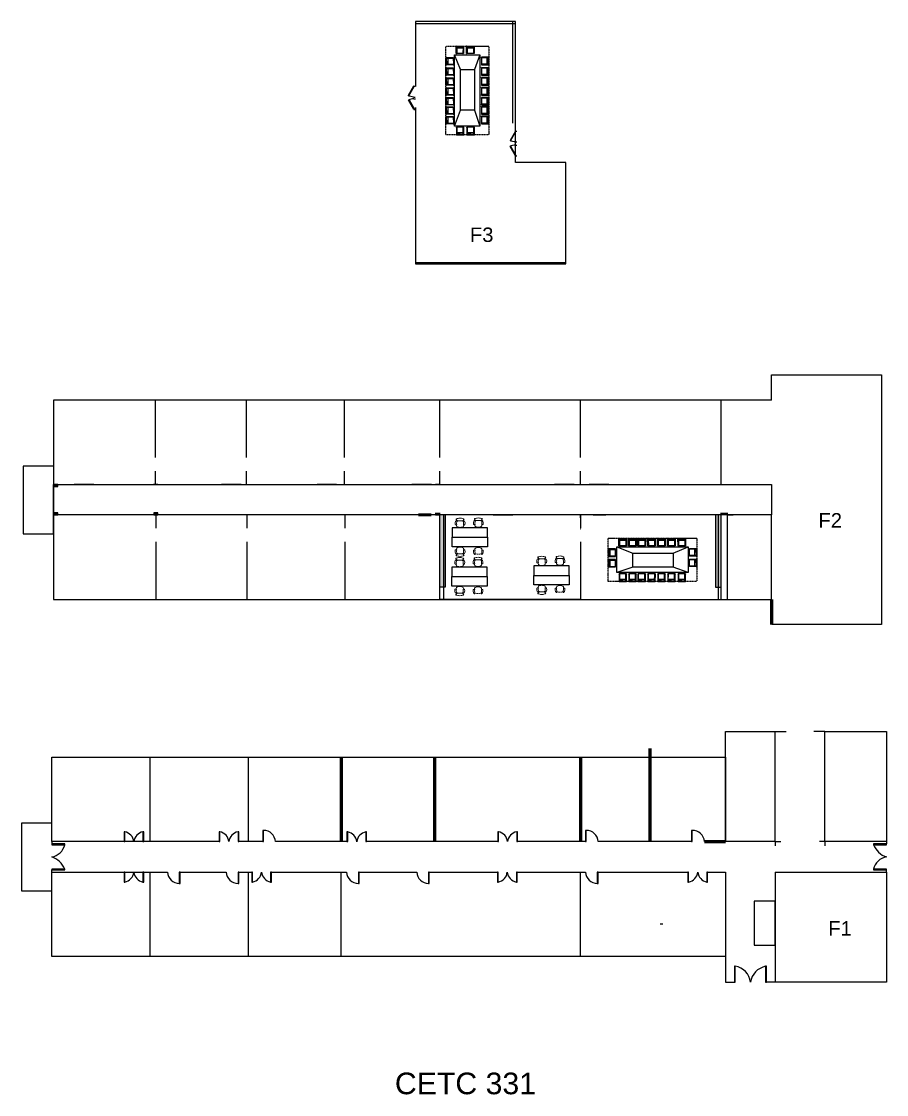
# Model space of a CAD drawing. Header units: millimetres. Extents: x -256770 to -120364, y -28508 to 286799.
# Drawn here: x -211407 to -151457, y 212401 to 286799 of the extents above; entities that cross this region are included whole.
import ezdxf

# ---------------------------------------------------------------- set-up
doc = ezdxf.new("R2010")
doc.units = ezdxf.units.MM
doc.linetypes.add('DASHED', pattern=[0.75, 0.5, -0.25])
for name, color, linetype in [('07家具', 146, 'Continuous'), ('STAIR', 36, 'Continuous'), ('二楼房间橱子', 254, 'Continuous'), ('二楼房间窗户', 140, 'Continuous'), ('墙体', 7, 'Continuous'), ('房间', 134, 'Continuous'), ('旁边的大房子', 255, 'Continuous'), ('柱子标记', 39, 'Continuous'), ('楼梯轮廓', 160, 'Continuous'), ('窗', 140, 'Continuous'), ('走廊轮廓', 40, 'Continuous'), ('门', 22, 'Continuous')]:
    doc.layers.add(name, color=color, linetype=linetype)
doc.layers.add('墙', color=7, linetype='Continuous', plot=False)
doc.layers.add('电梯', color=7, linetype='Continuous', plot=False)
doc.styles.get("Standard").update_dxf_attribs({"font": 'arial.ttf'})

# ---------------------------------------------------------------- blocks, each defined once
blk = doc.blocks.new('A$C6D470B65')
at = {"color": 143}
for p, q in [((-168, 277), (-166, 283)), ((-168, -284), (-168, 277)), ((-166, 283), (-159, 286)), ((-159, 286), (402, 286)), ((402, 286), (409, 283)), ((409, 283), (412, 277)), ((412, 277), (412, -284)), ((-166, -291), (-168, -284)), ((-159, -294), (-166, -291)), ((395, -294), (-159, -294)), ((409, -291), (395, -294)), ((412, -284), (409, -291))]:
    blk.add_line(p, q, dxfattribs=at)
at = {"layer": '07家具', "color": 143}
for p, q in [((-168, -284), (-168, 277)), ((-159, 286), (402, 286)), ((352, 236), (-158, 236)), ((252, -244), (252, 236)), ((352, -4), (352, 256)), ((412, 277), (412, -284)), ((402, -294), (-159, -294)), ((352, -244), (-158, -244)), ((352, -4), (352, -264))]:
    blk.add_line(p, q, dxfattribs=at)
for centre, radius, start, end in [((-159, 277), 9.5, 90, 180), ((-158, 246), 10, 180, 270), ((382, 256), 30, 90, 180), ((402, 277), 9.5, 0, 90), ((-158, -254), 10, 90, 180), ((-159, -284), 9.5, 180, 270), ((382, -264), 30, 180, 270), ((402, -284), 9.5, 270, 0)]:
    blk.add_arc(centre, radius, start, end, dxfattribs=at)
blk = doc.blocks.new('*U422')
for p, q in [((0, 0), (0, -100)), ((750, 0), (750, -100))]:
    blk.add_line(p, q)
blk.add_lwpolyline([(0, 0), (650, 375), (671, 337), (22, -38)], close=True)
blk.add_arc((0, 0), 750, 0, 30)

msp = doc.modelspace()

# ---------------------------------------------------------------- hatches: boundary and pattern name
at = {"layer": '二楼房间橱子'}
for points in [[(-182026, 252584), (-182426, 252584), (-182426, 247594), (-182026, 247594)], [(-162906, 252584), (-163306, 252584), (-163306, 247585), (-162906, 247585)]]:
    msp.add_hatch(color=256, dxfattribs=at).paths.add_polyline_path(points)
at = {"layer": '柱子标记'}
for points in [[(-209186, 254704), (-209186, 254554), (-208896, 254554), (-208896, 254704)], [(-209186, 252734), (-209186, 252584), (-208896, 252584), (-208896, 252734)], [(-202245, 252734), (-202245, 252584), (-201956, 252584), (-201955, 252734)], [(-182705, 252584), (-182416, 252584), (-182415, 252734), (-182705, 252734)], [(-162496, 252734), (-162496, 252584), (-162906, 252584), (-162906, 252734)]]:
    msp.add_hatch(color=256, dxfattribs=at).paths.add_polyline_path(points)
h = msp.add_hatch(color=256, dxfattribs=at)
h.paths.add_polyline_path([(-209186, 254554), (-208896, 254554), (-208896, 254704), (-209186, 254704)])
h.paths.add_polyline_path([(-209186, 254554), (-208896, 254554), (-208896, 254704), (-209186, 254704)])
h = msp.add_hatch(color=256, dxfattribs=at)
h.paths.add_polyline_path([(-202245, 252584), (-201956, 252584), (-201955, 252734), (-202245, 252734)])
h.paths.add_polyline_path([(-202245, 252584), (-201956, 252584), (-201955, 252734), (-202245, 252734)])
h = msp.add_hatch(color=256, dxfattribs=at)
h.paths.add_polyline_path([(-202245, 252584), (-201956, 252584), (-201955, 252734), (-202245, 252734)])
h.paths.add_polyline_path([(-202245, 252584), (-201956, 252584), (-201955, 252734), (-202245, 252734)])

# ---------------------------------------------------------------- linework, layer by layer
for p, q in [((-159436, 260554), (-209186, 260554)), ((-209186, 260554), (-209186, 246734)), ((-159436, 246734), (-159436, 252584)), ((-209186, 246734), (-159436, 246734)), ((-159436, 246734), (-159436, 246734)), ((-162608, 229933), (-162608, 237563)), ((-162608, 237563), (-159168, 237563)), ((-159168, 229933), (-159168, 237563)), ((-155728, 229933), (-155728, 237563)), ((-155728, 237563), (-151458, 237563)), ((-151458, 237563), (-151458, 229933)), ((-209308, 235783), (-162608, 235783)), ((-209308, 229933), (-209308, 235783)), ((-209308, 229933), (-209308, 235783)), ((-202488, 229933), (-202488, 235783)), ((-195668, 229933), (-195668, 235783)), ((-162608, 235783), (-162608, 229933)), ((-197708, 229933), (-209308, 229933)), ((-195668, 229933), (-196348, 229933)), ((-194678, 229933), (-195668, 229933)), ((-188848, 229933), (-193808, 229933)), ((-178398, 229933), (-187488, 229933)), ((-172313, 229933), (-177043, 229933)), ((-164984, 229933), (-171444, 229933)), ((-159168, 229933), (-162608, 229933)), ((-151458, 229933), (-155728, 229933)), ((-209310, 227816), (-201288, 227816)), ((-209310, 221966), (-209310, 227816)), ((-202490, 221966), (-202490, 227816)), ((-200418, 227816), (-197218, 227816)), ((-196348, 227816), (-195670, 227816)), ((-195670, 227816), (-195448, 227816)), ((-195670, 221966), (-195670, 227816)), ((-194088, 227816), (-189241, 227816)), ((-189241, 227816), (-188878, 227816)), ((-189241, 221966), (-189241, 227816)), ((-188008, 227816), (-184018, 227816)), ((-183148, 227816), (-182030, 227816)), ((-182030, 227816), (-178418, 227816)), ((-177058, 227816), (-172320, 227816)), ((-172662, 221966), (-172662, 227816)), ((-171450, 227816), (-165220, 227816)), ((-163860, 227816), (-162610, 227816)), ((-162610, 227816), (-162610, 221966)), ((-162610, 227816), (-162610, 220186)), ((-159170, 227816), (-151460, 227816)), ((-159170, 227816), (-159170, 220186)), ((-151460, 227816), (-151460, 220186)), ((-162610, 221966), (-209310, 221966)), ((-151460, 220186), (-159170, 220186))]:
    msp.add_line(p, q)
at = {"layer": '07家具', "color": 4}
for p, q in [((-180983, 283459), (-181402, 284496)), ((-179632, 284493), (-180003, 283457)), ((-181402, 279546), (-180983, 280649)), ((-180003, 280650), (-179632, 279543)), ((-170151, 250365), (-169047, 249946)), ((-166237, 249946), (-165201, 250365)), ((-169046, 248966), (-170153, 248595)), ((-165203, 248595), (-166239, 248966))]:
    msp.add_line(p, q, dxfattribs=at)
at = {"layer": '07家具', "color": 143, "linetype": 'DASHED'}
for points in [[(-182001, 278944), (-182001, 285097), (-179009, 285096), (-179009, 278943)], [(-170752, 250964), (-164599, 250964), (-164601, 247972), (-170754, 247972)]]:
    msp.add_lwpolyline(points, close=True, dxfattribs=at)
at = {"layer": '07家具', "color": 143}
for points in [[(-181402, 279546), (-181402, 284496), (-179632, 284491), (-179632, 279541)], [(-180983, 280649), (-180983, 283459), (-180003, 283457), (-180003, 280647)], [(-170151, 250365), (-165201, 250365), (-165206, 248595), (-170156, 248595)], [(-169047, 249946), (-166237, 249946), (-166239, 248966), (-169049, 248966)]]:
    msp.add_lwpolyline(points, close=True, dxfattribs=at)
at = {"layer": '07家具', "color": 143, "linetype": 'ByBlock', "lineweight": 15}
for points, elevation in [([(-181007, 252362), (-181095, 252351), (-181146, 252344), (-181213, 252327), (-181250, 252313), (-181273, 252297), (-181283, 252280), (-181272, 252266), (-181221, 252199), (-181210, 252189), (-181195, 252187), (-181186, 252185), (-181031, 252185), (-181008, 252185)], 188), ([(-181007, 252362), (-180919, 252351), (-180868, 252343), (-180801, 252325), (-180765, 252311), (-180742, 252295), (-180732, 252278), (-180742, 252265), (-180795, 252198), (-180805, 252187), (-180820, 252185), (-180830, 252184), (-180984, 252185), (-181008, 252185)], 188), ([(-180021, 252185), (-180016, 252205), (-180014, 252211), (-179996, 252244), (-179980, 252249)], -222), ([(-179743, 252380), (-179831, 252369), (-179882, 252362), (-179949, 252345), (-179986, 252331), (-180009, 252315), (-180018, 252298), (-180008, 252284), (-179956, 252217), (-179946, 252207), (-179931, 252205), (-179921, 252204), (-179767, 252203), (-179743, 252203)], 188), ([(-180004, 252185), (-180003, 252201), (-179985, 252224), (-179972, 252225), (-179960, 252222)], -225), ([(-179743, 252380), (-179655, 252369), (-179604, 252361), (-179537, 252343), (-179500, 252329), (-179477, 252313), (-179468, 252296), (-179478, 252283), (-179530, 252216), (-179541, 252205), (-179556, 252204), (-179565, 252202), (-179720, 252203), (-179743, 252203)], 188), ([(-179483, 252184), (-179484, 252200), (-179501, 252222), (-179515, 252224), (-179526, 252221)], -225), ([(-181348, 252031), (-181321, 252149), (-181319, 252156), (-181315, 252163), (-181309, 252167), (-181306, 252168), (-181301, 252167), (-181264, 252167), (-181258, 252167), (-181250, 252163), (-181246, 252156), (-181245, 252149), (-181237, 252092), (-181253, 252031), (-181249, 251970), (-181239, 251925), (-181241, 251918), (-181245, 251912), (-181254, 251907), (-181258, 251906), (-181324, 251907), (-181329, 251907), (-181331, 251908), (-181337, 251912), (-181341, 251919), (-181343, 251926), (-181348, 252031)], -129), ([(-181260, 251906), (-181255, 251860), (-181248, 251823), (-181236, 251791), (-181205, 251763), (-181145, 251740), (-181068, 251728), (-181009, 251725)], -299), ([(-181246, 252153), (-181236, 252156), (-181215, 252152), (-181195, 252151), (-181176, 252156), (-181103, 252178), (-181031, 252185)], -360), ([(-180757, 251905), (-180762, 251858), (-180769, 251822), (-180782, 251790), (-180814, 251761), (-180874, 251739), (-180950, 251727), (-181009, 251725)], -299), ([(-180770, 252152), (-180780, 252155), (-180801, 252151), (-180820, 252150), (-180839, 252155), (-180913, 252177), (-180984, 252185)], -360), ([(-180847, 252184), (-180846, 252157)], -176), ([(-180820, 252185), (-180824, 252151)], -410), ([(-180747, 252166), (-180748, 252182), (-180766, 252204), (-180779, 252206), (-180790, 252203)], -225), ([(-180668, 252029), (-180695, 252147), (-180697, 252154), (-180700, 252161), (-180707, 252165), (-180709, 252165), (-180714, 252165), (-180752, 252166), (-180757, 252166), (-180765, 252161), (-180769, 252155), (-180771, 252147), (-180779, 252091), (-180763, 252029), (-180768, 251969), (-180778, 251924), (-180776, 251917), (-180772, 251910), (-180764, 251905), (-180759, 251905), (-180693, 251904), (-180689, 251905), (-180686, 251906), (-180680, 251910), (-180676, 251916), (-180674, 251924), (-180668, 252029)], -129), ([(-180084, 252049), (-180056, 252167), (-180055, 252174), (-180051, 252181), (-180044, 252185), (-180042, 252186), (-180037, 252186), (-180000, 252185), (-179994, 252185), (-179986, 252181), (-179982, 252174), (-179980, 252167), (-179973, 252110), (-179989, 252049), (-179984, 251988), (-179975, 251943), (-179976, 251936), (-179980, 251930), (-179989, 251925), (-179994, 251924), (-180060, 251925), (-180064, 251925), (-180067, 251926), (-180073, 251930), (-180077, 251937), (-180079, 251944), (-180084, 252049)], -129), ([(-179996, 251924), (-179991, 251878), (-179984, 251841), (-179971, 251809), (-179940, 251781), (-179881, 251758), (-179804, 251746), (-179745, 251743)], -299), ([(-179981, 252171), (-179972, 252174), (-179950, 252170), (-179931, 252169), (-179912, 252174), (-179838, 252196), (-179767, 252203)], -360), ([(-179931, 252205), (-179928, 252170)], -410), ([(-179904, 252203), (-179905, 252176)], -176), ([(-179493, 251923), (-179498, 251876), (-179505, 251840), (-179518, 251808), (-179549, 251779), (-179609, 251757), (-179686, 251745), (-179745, 251743)], -299), ([(-179505, 252170), (-179515, 252173), (-179537, 252169), (-179556, 252168), (-179575, 252173), (-179648, 252195), (-179720, 252203)], -360), ([(-179583, 252202), (-179582, 252175)], -176), ([(-179556, 252204), (-179559, 252169)], -410), ([(-179404, 252047), (-179431, 252165), (-179432, 252172), (-179436, 252179), (-179442, 252183), (-179445, 252184), (-179450, 252184), (-179487, 252184), (-179493, 252184), (-179501, 252179), (-179505, 252173), (-179506, 252165), (-179515, 252109), (-179499, 252047), (-179504, 251987), (-179514, 251942), (-179512, 251935), (-179508, 251928), (-179499, 251924), (-179494, 251923), (-179429, 251922), (-179424, 251923), (-179422, 251924), (-179415, 251928), (-179411, 251934), (-179410, 251942), (-179404, 252047)], -129), ([(-181348, 250037), (-181321, 249919), (-181319, 249911), (-181315, 249905), (-181309, 249901), (-181306, 249900), (-181301, 249900), (-181264, 249900), (-181258, 249900), (-181250, 249905), (-181246, 249912), (-181245, 249919), (-181237, 249975), (-181253, 250037), (-181249, 250098), (-181239, 250142), (-181241, 250149), (-181245, 250156), (-181254, 250161), (-181258, 250161), (-181324, 250161), (-181329, 250160), (-181331, 250160), (-181337, 250156), (-181341, 250149), (-181343, 250142), (-181348, 250037)], -129), ([(-181260, 250161), (-181255, 250208), (-181248, 250244), (-181236, 250276), (-181205, 250305), (-181145, 250328), (-181068, 250340), (-181009, 250343)], -299), ([(-180757, 250163), (-180762, 250209), (-180769, 250246), (-180782, 250278), (-180814, 250307), (-180874, 250329), (-180950, 250340), (-181009, 250343)], -299), ([(-180668, 250039), (-180695, 249921), (-180697, 249913), (-180700, 249907), (-180707, 249903), (-180709, 249902), (-180714, 249902), (-180752, 249902), (-180757, 249902), (-180765, 249907), (-180769, 249913), (-180771, 249920), (-180779, 249977), (-180763, 250039), (-180768, 250099), (-180778, 250144), (-180776, 250151), (-180772, 250157), (-180764, 250162), (-180759, 250163), (-180693, 250163), (-180689, 250163), (-180686, 250162), (-180680, 250158), (-180676, 250151), (-180674, 250144), (-180668, 250039)], -129), ([(-180084, 250019), (-180056, 249900), (-180055, 249893), (-180051, 249887), (-180044, 249883), (-180042, 249882), (-180037, 249882), (-180000, 249882), (-179994, 249882), (-179986, 249887), (-179982, 249894), (-179980, 249901), (-179973, 249957), (-179989, 250019), (-179984, 250080), (-179975, 250124), (-179976, 250131), (-179980, 250138), (-179989, 250143), (-179994, 250143), (-180060, 250143), (-180064, 250142), (-180067, 250141), (-180073, 250137), (-180077, 250131), (-180079, 250124), (-180084, 250019)], -129), ([(-179996, 250143), (-179991, 250190), (-179984, 250226), (-179971, 250258), (-179940, 250287), (-179881, 250310), (-179804, 250322), (-179745, 250325)], -299), ([(-179493, 250145), (-179498, 250191), (-179505, 250228), (-179518, 250260), (-179549, 250289), (-179609, 250311), (-179686, 250322), (-179745, 250325)], -299), ([(-179404, 250021), (-179431, 249903), (-179432, 249895), (-179436, 249889), (-179442, 249885), (-179445, 249884), (-179450, 249884), (-179487, 249884), (-179493, 249884), (-179501, 249889), (-179505, 249895), (-179506, 249902), (-179515, 249959), (-179499, 250021), (-179504, 250081), (-179514, 250126), (-179512, 250133), (-179508, 250139), (-179499, 250144), (-179494, 250145), (-179429, 250145), (-179424, 250144), (-179422, 250144), (-179415, 250140), (-179411, 250133), (-179410, 250126), (-179404, 250021)], -129), ([(-181371, 249305), (-181343, 249423), (-181341, 249430), (-181337, 249436), (-181331, 249440), (-181329, 249441), (-181324, 249441), (-181286, 249441), (-181281, 249441), (-181273, 249436), (-181269, 249430), (-181267, 249423), (-181259, 249366), (-181276, 249305), (-181271, 249244), (-181262, 249199), (-181263, 249192), (-181267, 249186), (-181276, 249181), (-181281, 249180), (-181346, 249180), (-181351, 249181), (-181353, 249182), (-181360, 249186), (-181364, 249192), (-181365, 249199), (-181371, 249305)], -129), ([(-181029, 249636), (-181117, 249625), (-181168, 249618), (-181235, 249600), (-181272, 249586), (-181295, 249570), (-181305, 249554), (-181295, 249540), (-181243, 249473), (-181233, 249462), (-181218, 249460), (-181208, 249459), (-181054, 249459), (-181030, 249459)], 188), ([(-181007, 249706), (-181095, 249717), (-181146, 249724), (-181213, 249741), (-181250, 249755), (-181273, 249771), (-181283, 249788), (-181272, 249801), (-181221, 249869), (-181210, 249879), (-181195, 249881), (-181186, 249882), (-181031, 249883), (-181008, 249883)], 188), ([(-181268, 249427), (-181258, 249430), (-181237, 249426), (-181218, 249425), (-181199, 249430), (-181125, 249452), (-181054, 249459)], -360), ([(-181246, 249915), (-181236, 249912), (-181215, 249916), (-181195, 249917), (-181176, 249912), (-181103, 249890), (-181031, 249883)], -360), ([(-181029, 249636), (-180942, 249624), (-180891, 249617), (-180824, 249599), (-180787, 249585), (-180764, 249569), (-180754, 249552), (-180765, 249538), (-180817, 249471), (-180827, 249461), (-180842, 249459), (-180852, 249458), (-181006, 249458), (-181030, 249459)], 188), ([(-181007, 249706), (-180919, 249717), (-180868, 249725), (-180801, 249742), (-180765, 249757), (-180742, 249773), (-180732, 249790), (-180742, 249803), (-180795, 249870), (-180805, 249880), (-180820, 249882), (-180830, 249883), (-180984, 249883), (-181008, 249883)], 188), ([(-180792, 249425), (-180802, 249428), (-180823, 249424), (-180843, 249424), (-180862, 249428), (-180935, 249451), (-181006, 249458)], -360), ([(-180770, 249916), (-180780, 249913), (-180801, 249917), (-180820, 249918), (-180839, 249913), (-180913, 249890), (-180984, 249883)], -360), ([(-180870, 249458), (-180869, 249431)], -176), ([(-180847, 249883), (-180846, 249911)], -176), ([(-180842, 249459), (-180846, 249424)], -410), ([(-180820, 249882), (-180824, 249917)], -410), ([(-180769, 249439), (-180771, 249455), (-180788, 249478), (-180802, 249479), (-180813, 249477)], -225), ([(-180691, 249303), (-180717, 249421), (-180719, 249428), (-180723, 249434), (-180729, 249438), (-180732, 249439), (-180736, 249439), (-180774, 249439), (-180780, 249439), (-180788, 249435), (-180792, 249428), (-180793, 249421), (-180801, 249364), (-180786, 249303), (-180791, 249242), (-180800, 249198), (-180799, 249190), (-180795, 249184), (-180786, 249179), (-180781, 249178), (-180716, 249178), (-180711, 249179), (-180709, 249180), (-180702, 249184), (-180698, 249190), (-180697, 249197), (-180691, 249303)], -129), ([(-180747, 249902), (-180748, 249886), (-180766, 249864), (-180779, 249862), (-180790, 249865)], -225), ([(-180106, 249323), (-180079, 249441), (-180077, 249448), (-180073, 249454), (-180067, 249458), (-180064, 249459), (-180059, 249459), (-180022, 249459), (-180016, 249459), (-180008, 249454), (-180004, 249448), (-180003, 249441), (-179995, 249384), (-180011, 249323), (-180007, 249262), (-179997, 249217), (-179999, 249210), (-180003, 249204), (-180012, 249199), (-180016, 249198), (-180082, 249198), (-180087, 249199), (-180089, 249200), (-180095, 249204), (-180099, 249210), (-180101, 249218), (-180106, 249323)], -129), ([(-180043, 249459), (-180039, 249478), (-180036, 249485), (-180019, 249518), (-180003, 249522)], -222), ([(-179765, 249654), (-179853, 249643), (-179904, 249636), (-179971, 249619), (-180008, 249604), (-180031, 249588), (-180041, 249572), (-180030, 249558), (-179979, 249491), (-179968, 249480), (-179953, 249478), (-179944, 249477), (-179789, 249477), (-179766, 249477)], 188), ([(-180026, 249459), (-180025, 249475), (-180007, 249497), (-179994, 249499), (-179983, 249496)], -225), ([(-180021, 249882), (-180016, 249863), (-180014, 249857), (-179996, 249823), (-179980, 249819)], -222), ([(-180004, 249882), (-180003, 249866), (-179985, 249844), (-179972, 249843), (-179960, 249845)], -225), ([(-180004, 249445), (-179994, 249448), (-179973, 249444), (-179953, 249443), (-179934, 249448), (-179861, 249470), (-179789, 249477)], -360), ([(-179981, 249897), (-179972, 249894), (-179950, 249898), (-179931, 249899), (-179912, 249894), (-179838, 249872), (-179767, 249865)], -360), ([(-179953, 249478), (-179950, 249444)], -410), ([(-179931, 249863), (-179928, 249898)], -410), ([(-179926, 249477), (-179927, 249450)], -176), ([(-179904, 249864), (-179905, 249892)], -176), ([(-179765, 249654), (-179677, 249642), (-179626, 249635), (-179559, 249617), (-179523, 249603), (-179500, 249587), (-179490, 249570), (-179500, 249556), (-179553, 249489), (-179563, 249479), (-179578, 249477), (-179588, 249476), (-179742, 249476), (-179766, 249477)], 188), ([(-179528, 249443), (-179538, 249446), (-179559, 249442), (-179578, 249442), (-179597, 249446), (-179671, 249469), (-179742, 249476)], -360), ([(-179505, 249898), (-179515, 249895), (-179537, 249899), (-179556, 249900), (-179575, 249895), (-179648, 249872), (-179720, 249865)], -360), ([(-179605, 249476), (-179604, 249449)], -176), ([(-179583, 249865), (-179582, 249893)], -176), ([(-179578, 249477), (-179582, 249442)], -410), ([(-179556, 249864), (-179559, 249899)], -410), ([(-179505, 249457), (-179506, 249473), (-179524, 249496), (-179537, 249497), (-179548, 249495)], -225), ([(-179426, 249321), (-179453, 249439), (-179455, 249446), (-179458, 249452), (-179465, 249456), (-179467, 249457), (-179472, 249457), (-179510, 249457), (-179515, 249457), (-179523, 249453), (-179527, 249446), (-179529, 249439), (-179537, 249382), (-179521, 249321), (-179526, 249260), (-179536, 249216), (-179534, 249208), (-179530, 249202), (-179522, 249197), (-179517, 249196), (-179451, 249196), (-179447, 249197), (-179444, 249198), (-179438, 249202), (-179434, 249208), (-179432, 249215), (-179426, 249321)], -129), ([(-179483, 249884), (-179484, 249868), (-179501, 249846), (-179515, 249844), (-179526, 249847)], -225), ([(-175690, 249394), (-175663, 249512), (-175661, 249519), (-175657, 249526), (-175651, 249530), (-175648, 249531), (-175643, 249531), (-175606, 249530), (-175600, 249530), (-175592, 249526), (-175588, 249519), (-175587, 249512), (-175579, 249455), (-175595, 249394), (-175591, 249333), (-175581, 249289), (-175583, 249281), (-175587, 249275), (-175596, 249270), (-175600, 249269), (-175666, 249270), (-175671, 249270), (-175673, 249271), (-175679, 249275), (-175683, 249282), (-175685, 249289), (-175690, 249394)], -129), ([(-175349, 249725), (-175437, 249714), (-175488, 249707), (-175555, 249690), (-175592, 249676), (-175615, 249660), (-175625, 249643), (-175614, 249629), (-175563, 249562), (-175552, 249552), (-175537, 249550), (-175528, 249549), (-175373, 249548), (-175350, 249548)], 188), ([(-175602, 249269), (-175597, 249223), (-175590, 249186), (-175578, 249154), (-175547, 249126), (-175487, 249103), (-175410, 249091), (-175351, 249088)], -299), ([(-175588, 249516), (-175578, 249519), (-175556, 249515), (-175537, 249514), (-175518, 249519), (-175445, 249541), (-175373, 249548)], -360), ([(-175099, 249268), (-175104, 249221), (-175111, 249185), (-175124, 249153), (-175155, 249124), (-175215, 249102), (-175292, 249090), (-175351, 249088)], -299), ([(-175349, 249725), (-175261, 249714), (-175210, 249706), (-175143, 249688), (-175107, 249674), (-175083, 249658), (-175074, 249641), (-175084, 249628), (-175136, 249561), (-175147, 249550), (-175162, 249549), (-175172, 249547), (-175326, 249548), (-175350, 249548)], 188), ([(-175112, 249515), (-175121, 249518), (-175143, 249514), (-175162, 249513), (-175181, 249518), (-175255, 249540), (-175326, 249548)], -360), ([(-175189, 249547), (-175188, 249520)], -176), ([(-175162, 249549), (-175166, 249514)], -410), ([(-175089, 249529), (-175090, 249545), (-175108, 249567), (-175121, 249569), (-175132, 249566)], -225), ([(-175010, 249392), (-175037, 249510), (-175038, 249517), (-175042, 249524), (-175049, 249528), (-175051, 249529), (-175056, 249529), (-175093, 249529), (-175099, 249529), (-175107, 249524), (-175111, 249518), (-175113, 249510), (-175121, 249454), (-175105, 249392), (-175110, 249332), (-175120, 249287), (-175118, 249280), (-175114, 249273), (-175106, 249269), (-175101, 249268), (-175035, 249267), (-175030, 249268), (-175028, 249269), (-175022, 249273), (-175018, 249279), (-175016, 249287), (-175010, 249392)], -129), ([(-174426, 249412), (-174398, 249530), (-174397, 249537), (-174393, 249544), (-174386, 249548), (-174384, 249549), (-174379, 249549), (-174341, 249548), (-174336, 249548), (-174328, 249544), (-174324, 249537), (-174322, 249530), (-174315, 249473), (-174331, 249412), (-174326, 249351), (-174317, 249307), (-174318, 249299), (-174322, 249293), (-174331, 249288), (-174336, 249287), (-174401, 249288), (-174406, 249289), (-174409, 249289), (-174415, 249293), (-174419, 249300), (-174421, 249307), (-174426, 249412)], -129), ([(-174362, 249549), (-174358, 249568), (-174356, 249574), (-174338, 249608), (-174322, 249612)], -222), ([(-174085, 249743), (-174172, 249732), (-174224, 249725), (-174291, 249708), (-174327, 249694), (-174351, 249678), (-174360, 249661), (-174350, 249647), (-174298, 249580), (-174288, 249570), (-174273, 249568), (-174263, 249567), (-174109, 249566), (-174085, 249566)], 188), ([(-174346, 249548), (-174345, 249564), (-174327, 249587), (-174313, 249588), (-174302, 249586)], -225), ([(-174338, 249287), (-174333, 249241), (-174326, 249204), (-174313, 249172), (-174282, 249144), (-174222, 249121), (-174146, 249109), (-174087, 249106)], -299), ([(-174323, 249534), (-174314, 249537), (-174292, 249533), (-174273, 249532), (-174254, 249537), (-174180, 249559), (-174109, 249566)], -360), ([(-174273, 249568), (-174269, 249533)], -410), ([(-174245, 249567), (-174247, 249539)], -176), ([(-173835, 249286), (-173840, 249239), (-173847, 249203), (-173860, 249171), (-173891, 249142), (-173951, 249120), (-174028, 249108), (-174087, 249106)], -299), ([(-174085, 249743), (-173997, 249732), (-173946, 249724), (-173879, 249707), (-173842, 249692), (-173819, 249676), (-173810, 249659), (-173820, 249646), (-173872, 249579), (-173882, 249568), (-173897, 249567), (-173907, 249565), (-174061, 249566), (-174085, 249566)], 188), ([(-173847, 249533), (-173857, 249536), (-173879, 249532), (-173898, 249531), (-173917, 249536), (-173990, 249558), (-174061, 249566)], -360), ([(-173925, 249565), (-173924, 249538)], -176), ([(-173897, 249567), (-173901, 249532)], -410), ([(-173825, 249547), (-173826, 249563), (-173843, 249585), (-173857, 249587), (-173868, 249584)], -225), ([(-173746, 249410), (-173772, 249528), (-173774, 249535), (-173778, 249542), (-173784, 249546), (-173787, 249547), (-173792, 249547), (-173829, 249547), (-173835, 249547), (-173843, 249542), (-173847, 249536), (-173848, 249528), (-173856, 249472), (-173841, 249410), (-173846, 249350), (-173855, 249305), (-173854, 249298), (-173850, 249291), (-173841, 249287), (-173836, 249286), (-173771, 249286), (-173766, 249286), (-173764, 249287), (-173757, 249291), (-173753, 249297), (-173752, 249305), (-173746, 249410)], -129), ([(-181283, 249180), (-181278, 249134), (-181271, 249097), (-181258, 249065), (-181227, 249036), (-181167, 249014), (-181091, 249001), (-181032, 248999)], -299), ([(-180779, 249178), (-180785, 249132), (-180792, 249095), (-180805, 249063), (-180836, 249035), (-180896, 249013), (-180973, 249001), (-181032, 248999)], -299), ([(-180018, 249198), (-180013, 249152), (-180006, 249115), (-179994, 249083), (-179963, 249054), (-179903, 249032), (-179826, 249019), (-179767, 249017)], -299), ([(-179515, 249196), (-179520, 249150), (-179527, 249113), (-179540, 249082), (-179572, 249053), (-179632, 249031), (-179708, 249019), (-179767, 249017)], -299), ([(-181371, 247310), (-181343, 247192), (-181341, 247185), (-181337, 247179), (-181331, 247175), (-181329, 247174), (-181324, 247174), (-181286, 247174), (-181281, 247174), (-181273, 247179), (-181269, 247185), (-181267, 247192), (-181259, 247249), (-181276, 247311), (-181271, 247371), (-181262, 247416), (-181263, 247423), (-181267, 247430), (-181276, 247434), (-181281, 247435), (-181346, 247435), (-181351, 247434), (-181353, 247433), (-181360, 247429), (-181364, 247423), (-181365, 247416), (-181371, 247310)], -129), ([(-181029, 246979), (-181117, 246990), (-181168, 246997), (-181235, 247015), (-181272, 247029), (-181295, 247045), (-181305, 247061), (-181295, 247075), (-181243, 247142), (-181233, 247153), (-181218, 247155), (-181208, 247156), (-181054, 247156), (-181030, 247157)], 188), ([(-181283, 247435), (-181278, 247481), (-181271, 247518), (-181258, 247550), (-181227, 247579), (-181167, 247601), (-181091, 247614), (-181032, 247616)], -299), ([(-181268, 247188), (-181258, 247185), (-181237, 247189), (-181218, 247190), (-181199, 247186), (-181125, 247163), (-181054, 247156)], -360), ([(-180779, 247437), (-180785, 247483), (-180792, 247520), (-180805, 247552), (-180836, 247580), (-180896, 247602), (-180973, 247614), (-181032, 247616)], -299), ([(-181029, 246979), (-180942, 246991), (-180891, 246998), (-180824, 247016), (-180787, 247030), (-180764, 247047), (-180754, 247063), (-180765, 247077), (-180817, 247144), (-180827, 247154), (-180842, 247156), (-180852, 247157), (-181006, 247157), (-181030, 247157)], 188), ([(-180792, 247190), (-180802, 247187), (-180823, 247191), (-180843, 247192), (-180862, 247187), (-180935, 247164), (-181006, 247157)], -360), ([(-180870, 247157), (-180869, 247184)], -176), ([(-180842, 247156), (-180846, 247191)], -410), ([(-180769, 247176), (-180771, 247160), (-180788, 247137), (-180802, 247136), (-180813, 247138)], -225), ([(-180691, 247313), (-180717, 247194), (-180719, 247187), (-180723, 247181), (-180729, 247177), (-180732, 247176), (-180736, 247176), (-180774, 247176), (-180780, 247176), (-180788, 247181), (-180792, 247187), (-180793, 247194), (-180801, 247251), (-180786, 247312), (-180791, 247373), (-180800, 247418), (-180799, 247425), (-180795, 247431), (-180786, 247436), (-180781, 247437), (-180716, 247437), (-180711, 247436), (-180709, 247435), (-180702, 247431), (-180698, 247425), (-180697, 247418), (-180691, 247313)], -129), ([(-180106, 247292), (-180079, 247174), (-180077, 247167), (-180073, 247161), (-180067, 247157), (-180064, 247156), (-180059, 247156), (-180022, 247156), (-180016, 247156), (-180008, 247161), (-180004, 247167), (-180003, 247174), (-179995, 247231), (-180011, 247293), (-180007, 247353), (-179997, 247398), (-179999, 247405), (-180003, 247411), (-180012, 247416), (-180016, 247417), (-180082, 247417), (-180087, 247416), (-180089, 247415), (-180095, 247411), (-180099, 247405), (-180101, 247398), (-180106, 247292)], -129), ([(-180043, 247156), (-180039, 247137), (-180036, 247130), (-180019, 247097), (-180003, 247093)], -222), ([(-180026, 247156), (-180025, 247140), (-180007, 247118), (-179994, 247116), (-179983, 247119)], -225), ([(-180018, 247417), (-180013, 247463), (-180006, 247500), (-179994, 247532), (-179963, 247561), (-179903, 247583), (-179826, 247596), (-179767, 247598)], -299), ([(-180004, 247170), (-179994, 247167), (-179973, 247171), (-179953, 247172), (-179934, 247167), (-179861, 247145), (-179789, 247138)], -360), ([(-179953, 247137), (-179950, 247171)], -410), ([(-179926, 247138), (-179927, 247165)], -176), ([(-179515, 247419), (-179520, 247465), (-179527, 247502), (-179540, 247534), (-179572, 247562), (-179632, 247584), (-179708, 247596), (-179767, 247598)], -299), ([(-179528, 247172), (-179538, 247169), (-179559, 247173), (-179578, 247173), (-179597, 247169), (-179671, 247146), (-179742, 247139)], -360), ([(-179605, 247139), (-179604, 247166)], -176), ([(-179578, 247138), (-179582, 247173)], -410), ([(-179505, 247158), (-179506, 247142), (-179524, 247119), (-179537, 247118), (-179548, 247120)], -225), ([(-179426, 247294), (-179453, 247176), (-179455, 247169), (-179458, 247163), (-179465, 247159), (-179467, 247158), (-179472, 247158), (-179510, 247158), (-179515, 247158), (-179523, 247162), (-179527, 247169), (-179529, 247176), (-179537, 247233), (-179521, 247294), (-179526, 247355), (-179536, 247399), (-179534, 247407), (-179530, 247413), (-179522, 247418), (-179517, 247419), (-179451, 247419), (-179447, 247418), (-179444, 247417), (-179438, 247413), (-179434, 247407), (-179432, 247400), (-179426, 247294)], -129), ([(-175690, 247400), (-175663, 247282), (-175661, 247274), (-175657, 247268), (-175651, 247264), (-175648, 247263), (-175643, 247263), (-175606, 247263), (-175600, 247263), (-175592, 247268), (-175588, 247275), (-175587, 247282), (-175579, 247339), (-175595, 247400), (-175591, 247461), (-175581, 247505), (-175583, 247513), (-175587, 247519), (-175596, 247524), (-175600, 247524), (-175666, 247524), (-175671, 247523), (-175673, 247523), (-175679, 247519), (-175683, 247512), (-175685, 247505), (-175690, 247400)], -129), ([(-175349, 247069), (-175437, 247080), (-175488, 247087), (-175555, 247104), (-175592, 247118), (-175615, 247134), (-175625, 247151), (-175614, 247164), (-175563, 247232), (-175552, 247242), (-175537, 247244), (-175528, 247245), (-175373, 247246), (-175350, 247246)], 188), ([(-175602, 247524), (-175597, 247571), (-175590, 247607), (-175578, 247639), (-175547, 247668), (-175487, 247691), (-175410, 247703), (-175351, 247706)], -299), ([(-175588, 247278), (-175578, 247275), (-175556, 247279), (-175537, 247280), (-175518, 247275), (-175445, 247253), (-175373, 247246)], -360), ([(-175099, 247526), (-175104, 247572), (-175111, 247609), (-175124, 247641), (-175155, 247670), (-175215, 247692), (-175292, 247703), (-175351, 247706)], -299), ([(-175349, 247069), (-175261, 247080), (-175210, 247088), (-175143, 247105), (-175107, 247120), (-175083, 247136), (-175074, 247153), (-175084, 247166), (-175136, 247233), (-175147, 247243), (-175162, 247245), (-175172, 247247), (-175326, 247246), (-175350, 247246)], 188), ([(-175112, 247279), (-175121, 247276), (-175143, 247280), (-175162, 247281), (-175181, 247276), (-175255, 247253), (-175326, 247246)], -360), ([(-175189, 247246), (-175188, 247274)], -176), ([(-175162, 247245), (-175166, 247280)], -410), ([(-175089, 247265), (-175090, 247249), (-175108, 247227), (-175121, 247225), (-175132, 247228)], -225), ([(-175010, 247402), (-175037, 247284), (-175038, 247277), (-175042, 247270), (-175049, 247266), (-175051, 247265), (-175056, 247265), (-175093, 247265), (-175099, 247265), (-175107, 247270), (-175111, 247276), (-175113, 247283), (-175121, 247340), (-175105, 247402), (-175110, 247462), (-175120, 247507), (-175118, 247514), (-175114, 247521), (-175106, 247525), (-175101, 247526), (-175035, 247526), (-175030, 247526), (-175028, 247525), (-175022, 247521), (-175018, 247514), (-175016, 247507), (-175010, 247402)], -129), ([(-174426, 247382), (-174398, 247264), (-174397, 247256), (-174393, 247250), (-174386, 247246), (-174384, 247245), (-174379, 247245), (-174341, 247245), (-174336, 247245), (-174328, 247250), (-174324, 247257), (-174322, 247264), (-174315, 247320), (-174331, 247382), (-174326, 247443), (-174317, 247487), (-174318, 247494), (-174322, 247501), (-174331, 247506), (-174336, 247506), (-174401, 247506), (-174406, 247505), (-174409, 247505), (-174415, 247501), (-174419, 247494), (-174421, 247487), (-174426, 247382)], -129), ([(-174362, 247245), (-174358, 247226), (-174356, 247220), (-174338, 247186), (-174322, 247182)], -222), ([(-174346, 247245), (-174345, 247229), (-174327, 247207), (-174313, 247206), (-174302, 247208)], -225), ([(-174338, 247506), (-174333, 247553), (-174326, 247589), (-174313, 247621), (-174282, 247650), (-174222, 247673), (-174146, 247685), (-174087, 247688)], -299), ([(-174323, 247260), (-174314, 247257), (-174292, 247261), (-174273, 247262), (-174254, 247257), (-174180, 247235), (-174109, 247228)], -360), ([(-174273, 247226), (-174269, 247261)], -410), ([(-174245, 247227), (-174247, 247255)], -176), ([(-173835, 247508), (-173840, 247554), (-173847, 247591), (-173860, 247623), (-173891, 247652), (-173951, 247674), (-174028, 247685), (-174087, 247688)], -299), ([(-173847, 247261), (-173857, 247258), (-173879, 247262), (-173898, 247263), (-173917, 247258), (-173990, 247235), (-174061, 247228)], -360), ([(-173925, 247228), (-173924, 247256)], -176), ([(-173897, 247227), (-173901, 247262)], -410), ([(-173825, 247247), (-173826, 247231), (-173843, 247209), (-173857, 247207), (-173868, 247210)], -225), ([(-173746, 247384), (-173772, 247266), (-173774, 247258), (-173778, 247252), (-173784, 247248), (-173787, 247247), (-173792, 247247), (-173829, 247247), (-173835, 247247), (-173843, 247252), (-173847, 247258), (-173848, 247265), (-173856, 247322), (-173841, 247384), (-173846, 247444), (-173855, 247489), (-173854, 247496), (-173850, 247502), (-173841, 247507), (-173836, 247508), (-173771, 247508), (-173766, 247508), (-173764, 247507), (-173757, 247503), (-173753, 247496), (-173752, 247489), (-173746, 247384)], -129)]:
    msp.add_lwpolyline(points, dxfattribs=dict(at, elevation=elevation))
at = {"layer": '07家具', "color": 30, "true_color": 0xf8991e}
for points in [[(-181555, 251034), (-179105, 251034), (-179105, 251697), (-181555, 251697)], [(-181555, 251034), (-179105, 251034), (-179105, 250370), (-181555, 250370)], [(-181577, 248308), (-179127, 248308), (-179127, 248971), (-181577, 248971)], [(-175897, 248397), (-173446, 248397), (-173446, 249061), (-175897, 249061)], [(-181577, 248308), (-179127, 248308), (-179127, 247644), (-181577, 247644)], [(-175897, 248397), (-173446, 248397), (-173446, 247733), (-175897, 247733)]]:
    msp.add_lwpolyline(points, close=True, dxfattribs=at)
at = {"layer": 'STAIR'}
msp.add_line((-166950, 224203), (-167150, 224203), dxfattribs=at)
at = {"layer": '二楼房间橱子'}
for p, q in [((-182026, 252594), (-182426, 252594)), ((-182426, 252594), (-182426, 247594)), ((-182026, 247594), (-182026, 252594)), ((-162906, 252584), (-163306, 252585)), ((-163306, 252585), (-163306, 247585)), ((-162906, 247585), (-162906, 252584)), ((-182426, 247594), (-182026, 247594)), ((-163306, 247585), (-162906, 247585))]:
    msp.add_line(p, q, dxfattribs=at)
at = {"layer": '二楼房间窗户'}
for p, q in [((-181926, 246739), (-179886, 246739)), ((-179886, 246739), (-179886, 246739)), ((-178586, 246739), (-176546, 246739)), ((-175246, 246739), (-173206, 246739)), ((-172075, 246734), (-170035, 246734)), ((-170035, 246734), (-170035, 246734)), ((-168735, 246734), (-166695, 246734)), ((-165395, 246734), (-163355, 246734))]:
    msp.add_line(p, q, dxfattribs=at)
at = {"layer": '墙'}
for p, q in [((-209193, 254683), (-209193, 254523)), ((-209193, 252563), (-209195, 252726)), ((-209308, 229933), (-209308, 229773)), ((-209308, 227813), (-209310, 227976)), ((-162610, 220186), (-161995, 220186)), ((-159170, 220186), (-159785, 220186))]:
    msp.add_line(p, q, dxfattribs=at)
at = {"layer": '墙', "color": 0, "lineweight": 60}
for p, q in [((-159396, 244984), (-159396, 246734)), ((-167852, 236402), (-167852, 229933)), ((-189241, 235783), (-189241, 229933)), ((-182785, 235783), (-182785, 229933)), ((-172662, 235783), (-172662, 229933)), ((-164064, 229933), (-162608, 229933)), ((-162608, 229933), (-162608, 229933))]:
    msp.add_line(p, q, dxfattribs=at)
at = {"layer": '墙体'}
for p, q in [((-183465, 286799), (-184105, 286799)), ((-184105, 286799), (-184105, 282279)), ((-177175, 286634), (-184105, 286634)), ((-179865, 286799), (-181415, 286799)), ((-177175, 286799), (-177815, 286799)), ((-177375, 286799), (-177375, 279754)), ((-177175, 279199), (-177175, 286799)), ((-184105, 280829), (-184105, 279129)), ((-184105, 277679), (-184105, 275959)), ((-177175, 277019), (-177175, 277479)), ((-173675, 277019), (-177175, 277019)), ((-173675, 275019), (-173675, 277019)), ((-184105, 274509), (-184105, 269989)), ((-173675, 269989), (-173675, 273589)), ((-173675, 270064), (-184105, 270064)), ((-184105, 269989), (-183425, 269989)), ((-181375, 269989), (-180205, 269989)), ((-177505, 269989), (-176275, 269989)), ((-174225, 269989), (-173675, 269989))]:
    msp.add_line(p, q, dxfattribs=at)
at = {"layer": '房间'}
for p, q in [((-202111, 256574), (-202111, 260554)), ((-195808, 256574), (-195808, 260554)), ((-189016, 256574), (-189016, 260554)), ((-182416, 256579), (-182416, 260559)), ((-172677, 256574), (-172677, 260554)), ((-162906, 254704), (-162906, 260554)), ((-202111, 254699), (-202111, 255624)), ((-195808, 254699), (-195808, 255624)), ((-189016, 254699), (-189016, 255624)), ((-182416, 254704), (-182416, 255629)), ((-172677, 254699), (-172677, 255624)), ((-202099, 252589), (-202099, 251664)), ((-195797, 252589), (-195797, 251664)), ((-189004, 252589), (-189004, 251664)), ((-172666, 252589), (-182426, 252594)), ((-182426, 252594), (-182426, 246739)), ((-182026, 252594), (-182026, 252594)), ((-162906, 252584), (-172666, 252589)), ((-172666, 252589), (-172666, 251664)), ((-172666, 252384), (-172666, 252589)), ((-172666, 252589), (-172666, 252589)), ((-162906, 246734), (-162906, 252584)), ((-162906, 252584), (-162906, 252584)), ((-172641, 251609), (-172666, 251609)), ((-202099, 250714), (-202099, 246734)), ((-195797, 250714), (-195797, 246734)), ((-189004, 250714), (-189004, 246734)), ((-172666, 250714), (-172666, 246734)), ((-182426, 246739), (-172666, 246739)), ((-172666, 246734), (-162906, 246734))]:
    msp.add_line(p, q, dxfattribs=at)
at = {"layer": '房间', "color": 7}
msp.add_line((-182141, 246734), (-182141, 252584), dxfattribs=at)
at = {"layer": '房间', "color": 0}
msp.add_line((-163091, 246734), (-163091, 252584), dxfattribs=at)
at = {"layer": '旁边的大房子'}
for p, q in [((-159436, 260554), (-159436, 262304)), ((-159436, 262304), (-151796, 262304)), ((-151796, 262304), (-151796, 262304)), ((-151796, 262304), (-151796, 244984)), ((-159436, 254704), (-159436, 254704)), ((-151796, 244984), (-159396, 244984))]:
    msp.add_line(p, q, dxfattribs=at)
at = {"layer": '柱子标记'}
for p, q in [((-208896, 254704), (-209186, 254704)), ((-209186, 254704), (-209186, 254554)), ((-208896, 254704), (-209186, 254704)), ((-209186, 254704), (-209186, 254554)), ((-209186, 254554), (-208896, 254554)), ((-209186, 254554), (-208896, 254554)), ((-208896, 254554), (-208896, 254704)), ((-208896, 254554), (-208896, 254704)), ((-201956, 254704), (-202246, 254704)), ((-201956, 254704), (-202246, 254704)), ((-182416, 254704), (-182706, 254704)), ((-162906, 254704), (-162496, 254704)), ((-208896, 252734), (-209186, 252734)), ((-209186, 252734), (-209186, 252584)), ((-208896, 252734), (-209186, 252734)), ((-209186, 252734), (-209186, 252584)), ((-209186, 252584), (-208896, 252584)), ((-209186, 252584), (-208896, 252584)), ((-208896, 252584), (-208896, 252734)), ((-208896, 252584), (-208896, 252734)), ((-201955, 252734), (-202245, 252734)), ((-202245, 252734), (-202245, 252584)), ((-201955, 252734), (-202245, 252734)), ((-202245, 252734), (-202245, 252584)), ((-202245, 252584), (-201956, 252584)), ((-202245, 252584), (-201956, 252584)), ((-201956, 252584), (-201955, 252734)), ((-201956, 252584), (-201955, 252734)), ((-182705, 252734), (-182705, 252584)), ((-182705, 252584), (-182416, 252584)), ((-182416, 252584), (-182415, 252734)), ((-162906, 252584), (-162906, 252734)), ((-162496, 252584), (-162906, 252584)), ((-162496, 252734), (-162496, 252584))]:
    msp.add_line(p, q, dxfattribs=at)
at = {"layer": '楼梯轮廓'}
for p, q in [((-159436, 252584), (-162496, 252584)), ((-162496, 252584), (-162496, 246734)), ((-162496, 252584), (-162086, 252584)), ((-159436, 246734), (-159436, 252584)), ((-159436, 252584), (-159436, 252584)), ((-162496, 246734), (-159436, 246734))]:
    msp.add_line(p, q, dxfattribs=at)
at = {"layer": '电梯'}
for p, q in [((-209192, 255973), (-211292, 255973)), ((-211292, 255973), (-211292, 251273)), ((-209195, 251273), (-209195, 252566)), ((-211292, 251273), (-209195, 251273)), ((-159168, 237563), (-159168, 237563)), ((-159168, 237563), (-158408, 237563)), ((-155728, 237563), (-156488, 237563)), ((-209307, 231223), (-211407, 231223)), ((-211407, 231223), (-211407, 226523)), ((-159170, 229933), (-158790, 229933)), ((-159168, 229933), (-159168, 229633)), ((-155728, 229933), (-156108, 229933)), ((-155728, 229933), (-155728, 229633)), ((-151458, 229933), (-151458, 229773)), ((-209310, 226523), (-209310, 227816)), ((-159170, 227816), (-159170, 227816)), ((-151460, 227816), (-151460, 227976)), ((-211407, 226523), (-209310, 226523)), ((-159169, 225816), (-160619, 225816)), ((-160619, 225816), (-160619, 222767)), ((-159170, 222767), (-159169, 225816)), ((-160619, 222767), (-159170, 222767))]:
    msp.add_line(p, q, dxfattribs=at)
at = {"layer": '窗'}
for p, q in [((-181415, 286799), (-183465, 286799)), ((-177815, 286799), (-179865, 286799)), ((-184105, 279129), (-184105, 277679)), ((-184105, 275959), (-184105, 274509)), ((-173675, 273589), (-173675, 275019)), ((-183425, 269989), (-181375, 269989)), ((-180205, 269989), (-177505, 269989)), ((-176275, 269989), (-174225, 269989))]:
    msp.add_line(p, q, dxfattribs=at)
at = {"layer": '走廊轮廓'}
for p, q in [((-209186, 252584), (-209186, 254704)), ((-209186, 254704), (-159436, 254704)), ((-159436, 254704), (-159436, 252584)), ((-159436, 252584), (-209186, 252584))]:
    msp.add_line(p, q, dxfattribs=at)
at = {"layer": '门'}
for p, q in [((-177175, 277479), (-177175, 279199)), ((-206396, 254704), (-207756, 254704)), ((-196186, 254704), (-197546, 254704)), ((-189566, 254704), (-190926, 254704)), ((-182986, 254704), (-184346, 254704)), ((-173116, 254704), (-174476, 254704)), ((-170706, 254704), (-172066, 254704)), ((-206526, 252584), (-207886, 252584)), ((-196236, 252584), (-197596, 252584)), ((-193966, 252584), (-195326, 252584)), ((-187566, 252584), (-188436, 252584)), ((-178726, 252584), (-177366, 252584)), ((-171786, 252584), (-170916, 252584)), ((-164126, 252584), (-165486, 252584))]:
    msp.add_line(p, q, dxfattribs=at)
at = {"layer": '门', "lineweight": 50}
msp.add_line((-183016, 252584), (-183886, 252584), dxfattribs=at)
at = {"layer": '门'}
for points in [[(-194678, 229933), (-194628, 229933), (-194628, 230713), (-194678, 230713)], [(-172313, 229933), (-172263, 229933), (-172263, 230713), (-172313, 230713)], [(-164984, 229933), (-164934, 229933), (-164934, 230713), (-164984, 230713)], [(-204298, 229934), (-204248, 229934), (-204248, 230614), (-204298, 230614)], [(-202988, 229934), (-202938, 229934), (-202938, 230614), (-202988, 230614)], [(-197708, 229934), (-197658, 229934), (-197658, 230614), (-197708, 230614)], [(-196398, 229934), (-196348, 229934), (-196348, 230614), (-196398, 230614)], [(-188848, 229933), (-188798, 229933), (-188798, 230613), (-188848, 230613)], [(-187538, 229933), (-187488, 229933), (-187488, 230613), (-187538, 230613)], [(-178398, 229934), (-178348, 229934), (-178348, 230614), (-178398, 230614)], [(-177088, 229934), (-177038, 229934), (-177038, 230614), (-177088, 230614)], [(-208408, 229723), (-208408, 229773), (-209308, 229773), (-209308, 229723)], [(-152358, 229773), (-152358, 229723), (-151458, 229723), (-151458, 229773)], [(-208410, 227976), (-208410, 228026), (-209310, 228026), (-209310, 227976)], [(-204248, 227813), (-204298, 227813), (-204298, 227133), (-204248, 227133)], [(-202938, 227813), (-202988, 227813), (-202988, 227133), (-202938, 227133)], [(-200418, 227816), (-200468, 227816), (-200468, 227036), (-200418, 227036)], [(-196348, 227816), (-196398, 227816), (-196398, 227036), (-196348, 227036)], [(-195398, 227816), (-195448, 227816), (-195448, 227136), (-195398, 227136)], [(-194088, 227816), (-194138, 227816), (-194138, 227136), (-194088, 227136)], [(-188008, 227816), (-188058, 227816), (-188058, 227036), (-188008, 227036)], [(-183148, 227816), (-183198, 227816), (-183198, 227036), (-183148, 227036)], [(-178368, 227816), (-178418, 227816), (-178418, 227136), (-178368, 227136)], [(-177058, 227816), (-177108, 227816), (-177108, 227136), (-177058, 227136)], [(-171450, 227816), (-171500, 227816), (-171500, 227036), (-171450, 227036)], [(-165170, 227816), (-165220, 227816), (-165220, 227136), (-165170, 227136)], [(-163860, 227816), (-163910, 227816), (-163910, 227136), (-163860, 227136)], [(-152360, 228026), (-152360, 227976), (-151460, 227976), (-151460, 228026)], [(-161995, 220186), (-161945, 220186), (-161945, 221291), (-161995, 221291)], [(-159835, 220186), (-159785, 220186), (-159785, 221291), (-159835, 221291)]]:
    msp.add_lwpolyline(points, close=True, dxfattribs=at)
for centre, radius, start, end in [((-194627, 229894), 819, 2.76062, 90.05994), ((-172262, 229894), 819, 2.76062, 90.05994), ((-164927, 229846), 868, 5.80025, 90.44401), ((-204394, 229847), 781, 6.35471, 79.22121), ((-202842, 229847), 781, 100.77877, 173.64529), ((-197804, 229847), 781, 6.35471, 79.22121), ((-196252, 229847), 781, 100.77877, 173.64529), ((-188944, 229846), 781, 6.35471, 79.22121), ((-187392, 229846), 781, 100.77877, 173.64529), ((-178494, 229847), 781, 6.35471, 79.22121), ((-176942, 229847), 781, 100.77877, 173.64529), ((-209496, 229977), 1117, 279.55594, 346.857), ((-151014, 230245), 1441, 201.21368, 252.09918), ((-209753, 227504), 1441, 21.21368, 72.09918), ((-151272, 227772), 1117, 99.55594, 166.857), ((-204394, 227900), 781, 280.77877, 353.64529), ((-202842, 227900), 781, 186.35471, 259.22121), ((-200469, 227855), 819, 182.76062, 270.05994), ((-196399, 227855), 819, 182.76062, 270.05994), ((-195544, 227903), 781, 280.77877, 353.64529), ((-193992, 227903), 781, 186.35471, 259.22121), ((-188059, 227855), 819, 182.76062, 270.05994), ((-183199, 227855), 819, 182.76062, 270.05994), ((-178514, 227903), 781, 280.77877, 353.64529), ((-176962, 227903), 781, 186.35471, 259.22121), ((-171501, 227855), 819, 182.76062, 270.05994), ((-165316, 227903), 781, 280.77877, 353.64529), ((-163764, 227903), 781, 186.35471, 259.22121), ((-162104, 220083), 1218, 4.81438, 82.50115), ((-159578, 219990), 1326, 101.14419, 171.54028)]:
    msp.add_arc(centre, radius, start, end, dxfattribs=at)

# ---------------------------------------------------------------- block references
at = {"xscale": -1, "rotation": 90}
for p in [(-184231, 282311), (-177175, 279199)]:
    msp.add_blockref('*U422', p, dxfattribs=at)
at = {"rotation": 90}
for p in [(-184209, 280691), (-177175, 277479)]:
    msp.add_blockref('*U422', p, dxfattribs=at)
at = {"layer": '07家具', "linetype": 'ByBlock', "lineweight": 15, "yscale": 0.9000000001396984, "zscale": 0.9000000001396983}
for p, xscale, rotation in [((-181030, 284727), 0.8999999999796645, 89.66779878539779), ((-180300, 284727), 0.8999999999796645, 89.66779878539779), ((-181010, 279315), -0.8999999999796645, 90.33220121460221), ((-180280, 279315), -0.8999999999796645, 90.33220121460221), ((-170382, 249973), -0.8999999999796645, 0.3322012146021969), ((-164970, 249993), 0.8999999999796645, 359.6677987853977), ((-170382, 249243), -0.8999999999796645, 0.3322012146021969), ((-164970, 249263), 0.8999999999796645, 359.6677987853977)]:
    msp.add_blockref('A$C6D470B65', p, dxfattribs=dict(at, xscale=xscale, rotation=rotation))
at = {"layer": '07家具', "color": 143, "linetype": 'ByBlock', "lineweight": 15, "yscale": 0.8999999999068677, "zscale": 0.9}
for p, xscale, rotation in [((-181631, 284045), 0.8999999997468378, 180.3322012146881), ((-179380, 284051), -0.8999999997468378, 179.6677987853119), ((-181631, 283325), 0.8999999997468378, 180.3322012146881), ((-179380, 283331), -0.8999999997468378, 179.6677987853119), ((-181631, 282635), 0.8999999997468378, 180.3322012146881), ((-179380, 282641), -0.8999999997468378, 179.6677987853119), ((-181631, 281945), 0.8999999997468378, 180.3322012146881), ((-179380, 281951), -0.8999999997468378, 179.6677987853119), ((-181631, 281265), 0.8999999997468378, 180.3322012146881), ((-179380, 281271), -0.8999999997468378, 179.6677987853119), ((-181631, 280625), 0.8999999997468378, 180.3322012146881), ((-179380, 280631), -0.8999999997468378, 179.6677987853119), ((-181631, 279955), 0.8999999997468378, 180.3322012146881), ((-179380, 279961), -0.8999999997468378, 179.6677987853119), ((-169742, 250594), 0.8999999997468378, 90.33220121468813), ((-169072, 250594), 0.8999999997468378, 90.33220121468813), ((-168432, 250594), 0.8999999997468378, 90.33220121468813), ((-167752, 250594), 0.8999999997468378, 90.33220121468813), ((-167062, 250594), 0.8999999997468378, 90.33220121468813), ((-166372, 250594), 0.8999999997468378, 90.33220121468813), ((-165652, 250594), 0.8999999997468378, 90.33220121468813), ((-169735, 248342), -0.8999999997468378, 89.66779878531186), ((-169065, 248342), -0.8999999997468378, 89.66779878531186), ((-168425, 248342), -0.8999999997468378, 89.66779878531186), ((-167745, 248342), -0.8999999997468378, 89.66779878531186), ((-167055, 248342), -0.8999999997468378, 89.66779878531186), ((-166365, 248342), -0.8999999997468378, 89.66779878531186), ((-165645, 248342), -0.8999999997468378, 89.66779878531186)]:
    msp.add_blockref('A$C6D470B65', p, dxfattribs=dict(at, xscale=xscale, rotation=rotation))

# ---------------------------------------------------------------- texts
at = {"layer": '墙', "color": 3, "lineweight": 60, "char_height": 1000, "attachment_point": 1}
for s, insert in [('F3', (-180329, 272512)), ('F2', (-156173, 252713)), ('F1', (-155495, 224422))]:
    msp.add_mtext(s, dxfattribs=dict(at, insert=insert))
at = {"layer": '墙', "color": 1, "lineweight": 60, "insert": (-185529, 213922), "char_height": 1500, "attachment_point": 1}
msp.add_mtext('CETC 331', dxfattribs=at)

doc.saveas('drawing.dxf')
